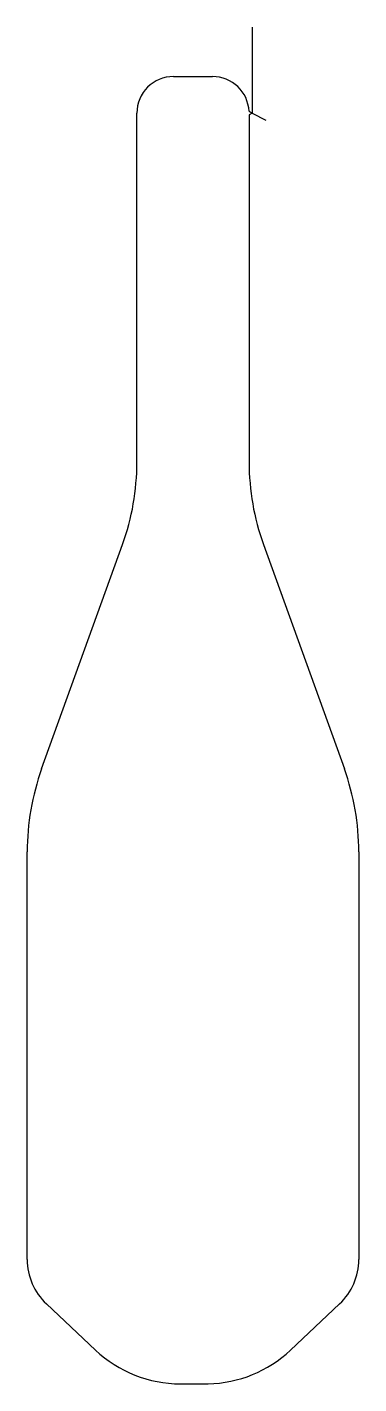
# Model space of a CAD drawing. Header units: metres. Extents: x 257 to 529, y 397 to 1511.
import ezdxf

# ---------------------------------------------------------------- set-up
doc = ezdxf.new("R2010")
doc.units = ezdxf.units.M

msp = doc.modelspace()

# ---------------------------------------------------------------- linework, layer by layer
at = {"layer": 'TOOL_0'}
for p, q in [((441.722, 1511.03), (441.722, 1440.506)), ((377.14, 1470.475), (409.14, 1470.475)), ((347.14, 1153.876), (347.14, 1440.475)), ((439.102, 1441.975), (441.721, 1440.508)), ((441.722, 1440.506), (439.141, 1438.974)), ((439.141, 1438.974), (439.141, 1153.878)), ((441.721, 1440.508), (452.919, 1434.556)), ((269.022, 902.154), (335.377, 1086.473)), ((450.904, 1086.473), (517.259, 902.154)), ((257.14, 499.46), (257.14, 834.071)), ((529.141, 834.071), (529.141, 499.46)), ((313.233, 425.063), (272.872, 463.049)), ((513.409, 463.05), (473.048, 425.063))]:
    msp.add_line(p, q, dxfattribs=at)
for centre, radius, start, end in [((377.14, 1440.475), 30, 90, 180), ((409.14, 1440.475), 30, 2.866029, 90), ((148.14, 1153.878), 199, 340.20121, 359.999424), ((638.141, 1153.878), 199, 180, 199.79879), ((458.14, 834.071), 201, 160.200984, 180), ((328.141, 834.071), 201, 0, 19.799016), ((307.196, 499.483), 50.056, 180.026327, 226.708051), ((479.086, 499.484), 50.055, 313.291116, 359.972528), ((382.823, 499.038), 101.563, 226.749479, 269.979127), ((403.483, 498.975), 101.5, 271.108728, 313.26461), ((393.14, 1567.365), 1169.936, 269.492922, 270.602727)]:
    msp.add_arc(centre, radius, start, end, dxfattribs=at)

doc.saveas('drawing.dxf')
